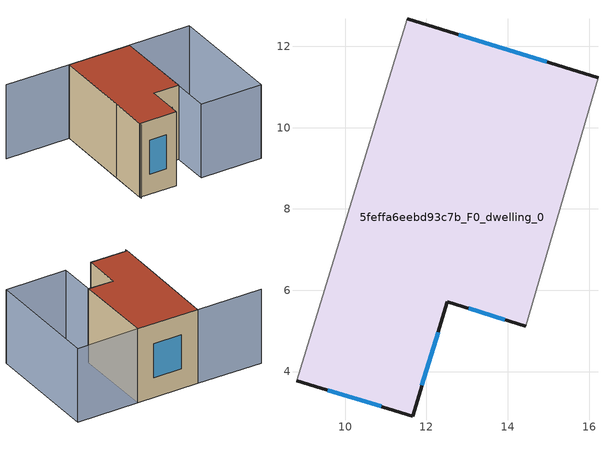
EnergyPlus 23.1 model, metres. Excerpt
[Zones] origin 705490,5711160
5feffa6eebd93c7b_F0_dwelling_0
 floor ground (EU_floor_Construction): 16.22,11.23 14.44,5.11 12.52,5.72 11.66,2.9 8.8,3.78 9.72,6.75 11.53,12.68 z0
 wall outside (EU_wall_Construction): 16.22,11.23 11.53,12.68 / 8.8,3.78 11.66,2.9 12.52,5.72 14.44,5.11 z0:6
 wall adiabatic (EU_wall_Construction): 11.53,12.68 9.72,6.75 8.8,3.78 / 14.44,5.11 16.22,11.23 z0:6
 window (EU_Window_Construction): 14.96,11.62 12.8,12.29 / 13.04,5.56 13.93,5.28 / 11.89,3.66 12.29,4.96 / 9.57,3.54 10.89,3.14 z1.62:4.38
 roof outside (EU_roof_Construction): 14.44,5.11 16.22,11.23 11.53,12.68 9.72,6.75 8.8,3.78 11.66,2.9 12.52,5.72 z6
shading: 6.57,14.2 11.53,12.68 / 11.53,12.68 8.76,3.63 / 20.94,9.83 18.29,0.88 / 18.29,0.88 13.57,2.28 / 13.57,2.28 16.22,11.23 / 16.22,11.23 20.94,9.83 z0:6
[Building]
EU S2 Campaign: North Axis=0; Terrain=City; Solar Distribution=FullExterior
[Site:Location]
London: Latitude=51.5; Longitude=-0.5; Time Zone=0; Elevation=25
[SizingPeriod:WeatherFileDays]
AnnualSizingPeriod: Begin Month=1; Begin Day of Month=1; End Month=12; End Day of Month=31; Day of Week for Start Day=Monday; Use Weather File Daylight Saving Period=No; Use Weather File Rain and Snow Indicators=No
[MATERIAL]
EU_InternalMass_Material: Roughness=MediumRough; Thickness=0.1; Conductivity=1; Density=1800; Specific Heat=900; Thermal Absorptance=0.9; Solar Absorptance=0.7; Visible Absorptance=0.7
[MATERIAL:NOMASS] Roughness=MediumRough; Thermal Absorptance=0.9; Solar Absorptance=0.7; Visible Absorptance=0.7
Name | Thermal Resistance
EU_wall_NoMass | 0.555556
EU_roof_NoMass | 0.510204
EU_floor_NoMass | 1.68919
[WINDOWMATERIAL:SIMPLEGLAZINGSYSTEM]
EU_Window_SimpleGlazing: UFactor=3.96; Solar Heat Gain Coefficient=0.85; Visible Transmittance=0.85
[CONSTRUCTION]
EU_wall_Construction: EU_wall_NoMass
EU_roof_Construction: EU_roof_NoMass
EU_floor_Construction: EU_floor_NoMass
EU_InternalMass_Construction: EU_InternalMass_Material
EU_Window_Construction: EU_Window_SimpleGlazing
[ZONE]
5feffa6eebd93c7b_F0_dwelling_0: Type=1; Multiplier=1; Ceiling Height=autocalculate; Volume=241.667; Floor Area=autocalculate; Part of Total Floor Area=Yes
[INTERNALMASS]
5feffa6eebd93c7b_F0_dwelling_0_EU_InternalMass: Construction=EU_InternalMass_Construction; Zone or ZoneList=5feffa6eebd93c7b_F0_dwelling_0; Surface Area=40.2779
[OTHEREQUIPMENT]
EU_Step8_InternalGain_5feffa6eebd93c7b_F0_dwelling_0_f000: Fuel Type=Electricity; Zone or ZoneList or Space or SpaceList=5feffa6eebd93c7b_F0_dwelling_0; Schedule=EU_Step8_GainSchedule_5feffa6eebd93c7b_F0_dwelling_0_f000; Design Level Calculation Method=Watts/Area; Power per Zone Floor Area=1; Fraction Latent=0; Fraction Radiant=0; Fraction Lost=0; Carbon Dioxide Generation Rate=0; EndUse Subcategory=EU_Step8_InternalGains
[ZONEVENTILATION:DESIGNFLOWRATE]
EU_ConstantAir_5feffa6eebd93c7b_F0_dwelling_0: Zone or ZoneList or Space or SpaceList=5feffa6eebd93c7b_F0_dwelling_0; Schedule=EU_AlwaysOn; Design Flow Rate Calculation Method=AirChanges/Hour; Air Changes per Hour=0.48; Ventilation Type=Natural; Fan Pressure Rise=0; Fan Total Efficiency=1; Constant Term Coefficient=1; Temperature Term Coefficient=0; Velocity Term Coefficient=0; Velocity Squared Term Coefficient=0; Minimum Indoor Temperature=-100; Maximum Indoor Temperature=100; Delta Temperature=-100; Minimum Outdoor Temperature=-100; Maximum Outdoor Temperature=100; Maximum Wind Speed=40
[HVACTEMPLATE:THERMOSTAT]
EU_HeatOnly_5feffa6eebd93c7b_F0_dwelling_0: Constant Heating Setpoint=20; Constant Cooling Setpoint=50
[HVACTEMPLATE:ZONE:IDEALLOADSAIRSYSTEM]
5feffa6eebd93c7b_F0_dwelling_0: Template Thermostat=EU_HeatOnly_5feffa6eebd93c7b_F0_dwelling_0; System Availability Schedule=EU_AlwaysOn; Maximum Heating Supply Air Temperature=50; Minimum Cooling Supply Air Temperature=13; Maximum Heating Supply Air Humidity Ratio=0.0156; Minimum Cooling Supply Air Humidity Ratio=0.0077; Heating Limit=NoLimit; Cooling Limit=NoLimit; Heating Availability Schedule=EU_AlwaysOn; Cooling Availability Schedule=EU_CoolingOff; Dehumidification Control Type=ConstantSensibleHeatRatio; Cooling Sensible Heat Ratio=0.7; Dehumidification Setpoint=60; Humidification Control Type=None; Humidification Setpoint=30; Outdoor Air Method=None; Outdoor Air Flow Rate per Person=0.00944; Outdoor Air Flow Rate per Zone Floor Area=0; Outdoor Air Flow Rate per Zone=0; Demand Controlled Ventilation Type=None; Outdoor Air Economizer Type=NoEconomizer; Heat Recovery Type=None; Sensible Heat Recovery Effectiveness=0.7; Latent Heat Recovery Effectiveness=0.65
[SIZING:ZONE]
5feffa6eebd93c7b_F0_dwelling_0: Zone Cooling Design Supply Air Temperature Input Method=SupplyAirTemperature; Zone Cooling Design Supply Air Temperature=13; Zone Heating Design Supply Air Temperature Input Method=SupplyAirTemperature; Zone Heating Design Supply Air Temperature=50; Zone Cooling Design Supply Air Humidity Ratio=0.008; Zone Heating Design Supply Air Humidity Ratio=0.008; Cooling Design Air Flow Method=DesignDay; Cooling Design Air Flow Rate=0; Cooling Minimum Air Flow per Zone Floor Area=0.000762; Cooling Minimum Air Flow=0; Cooling Minimum Air Flow Fraction=0.2; Heating Design Air Flow Method=DesignDay; Heating Design Air Flow Rate=0; Heating Maximum Air Flow per Zone Floor Area=0.002032; Heating Maximum Air Flow=0.141576; Heating Maximum Air Flow Fraction=0.3; Account for Dedicated Outdoor Air System=No; Dedicated Outdoor Air System Control Strategy=NeutralSupplyAir; Dedicated Outdoor Air Low Setpoint Temperature for Design=autosize; Dedicated Outdoor Air High Setpoint Temperature for Design=autosize; Zone Load Sizing Method=Sensible Load Only No Latent Load; Zone Latent Cooling Design Supply Air Humidity Ratio Input Method=HumidityRatioDifference; Zone Cooling Design Supply Air Humidity Ratio Difference=0.005; Zone Latent Heating Design Supply Air Humidity Ratio Input Method=HumidityRatioDifference; Zone Humidification Design Supply Air Humidity Ratio Difference=0.005
[SCHEDULE:CONSTANT]
Name | Hourly Value
EU_AlwaysOn | 1
EU_CoolingOff | 0
[SCHEDULE:FILE]
EU_Step8_GainSchedule_5feffa6eebd93c7b_F0_dwelling_0_f000: File=../../schedules/5feffa6eebd93c7b/5feffa6eebd93c7b_F0_dwelling_0_f000_gain.csv; Column Number=1; Rows to Skip at Top=0; Number of Hours of Data=8760; Column Separator=Comma; Interpolate to Timestep=No; Minutes per Item=60; Adjust Schedule for Daylight Savings=Yes
